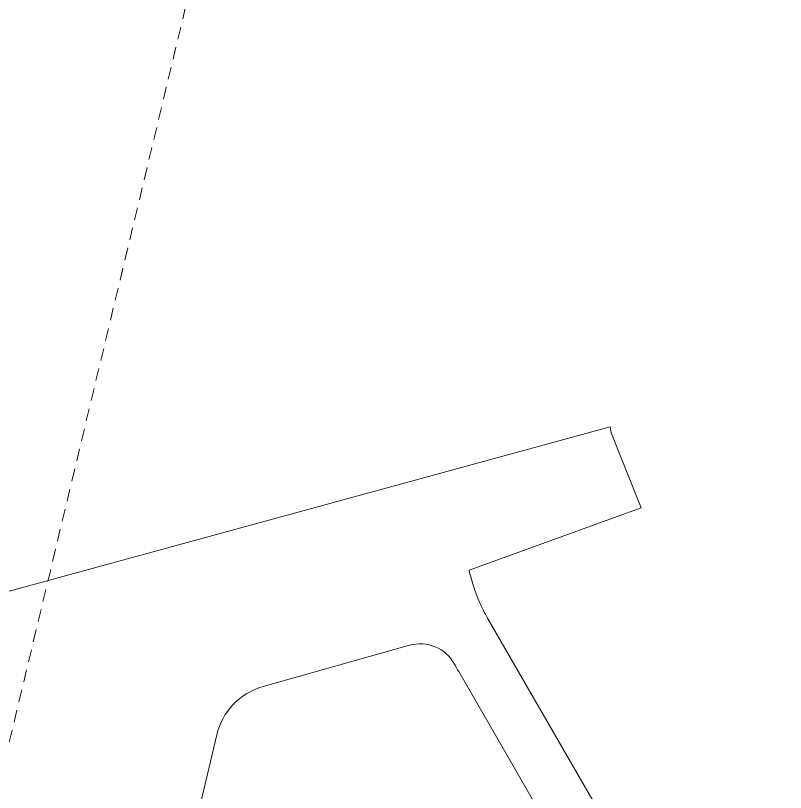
# Model space of a CAD drawing. Header units: metres. Extents: x 294745 to 296284, y 6233060 to 6235519.
# Drawn here: x 295528.2 to 295714.5, y 6233635.5 to 6233823.5 of the extents above; entities that cross this region are included whole.
import ezdxf

# ---------------------------------------------------------------- set-up
doc = ezdxf.new("R2010")
doc.units = ezdxf.units.M
doc.linetypes.add('Dash', pattern=[5, 3, -2])
doc.linetypes.add('DASHED', pattern=[19.05, 12.7, -6.35])
doc.layers.add('Cadastre Easements_SP_EXT', color=66, linetype='DASHED', lineweight=15)
doc.layers.add('Cadastre Land Parcels_SP_EXT', color=118, linetype='Continuous', lineweight=15)
doc.layers.add('Kerb_SP_Existing', color=254, linetype='Continuous', lineweight=13, transparency=0.5)

msp = doc.modelspace()

# ---------------------------------------------------------------- linework, layer by layer
at = {"layer": 'Cadastre Easements_SP_EXT', "linetype": 'Dash'}
msp.add_lwpolyline([(295592.4999, 6233922.1378), (295675.396, 6234282.294), (295702.2127, 6234396.692), (295714.5001, 6234452.6222), (295650.1212, 6234445.4262), (295611.0883, 6234280.5957), (295530.8938, 6233934.3178), (295530.8905, 6233934.3087), (295427.1085, 6233491.877), (295444.3645, 6233489.2485), (295477.6807, 6233443.4225), (295592.4999, 6233922.1378)], close=True, dxfattribs=at)
at = {"layer": 'Cadastre Land Parcels_SP_EXT', "linetype": 'Continuous'}
msp.add_lwpolyline([(295709.5956, 6233561.2958), (295642.4256, 6233677.616), (295642.1473, 6233678.1123), (295641.8764, 6233678.6127), (295641.6121, 6233679.1173), (295641.3552, 6233679.6239), (295641.1039, 6233680.1348), (295640.8608, 6233680.6496), (295640.6236, 6233681.1677), (295640.3944, 6233681.689), (295640.1719, 6233682.2123), (295639.9568, 6233682.7398), (295639.7473, 6233683.2694), (295639.547, 6233683.8032), (295639.3524, 6233684.3381), (295639.1659, 6233684.8772), (295638.9862, 6233685.4173), (295638.8145, 6233685.9616), (295638.6495, 6233686.5072), (295638.4927, 6233687.0548), (295638.3417, 6233687.6045), (295638.1997, 6233688.1565), (295638.0643, 6233688.7105), (295637.9362, 6233689.2737), (295679.5807, 6233704.3747), (295672.3336, 6233722.5277), (295672.0612, 6233723.9431), (295332.4911, 6233631.1186)], dxfattribs=at)
at = {"layer": 'Kerb_SP_Existing', "flags": 128}
msp.add_lwpolyline([(295689.0352, 6233571.6895), (295635.4227, 6233664.6995, -0.00505818), (295634.3904, 6233666.533, 0.34879293), (295623.5499, 6233671.0771), (295588.1027, 6233661.1038, 0.27243386), (295576.8671, 6233649.3902), (295538.772, 6233488.5855, 0.21986322), (295541.4416, 6233475.4314), (295562.5157, 6233446.7131, 0.45902877), (295579.1484, 6233445.4289), (295686.4668, 6233552.3654, 0.33975602), (295689.0352, 6233571.6895)], format="xyb", dxfattribs=at)

doc.saveas('drawing.dxf')
